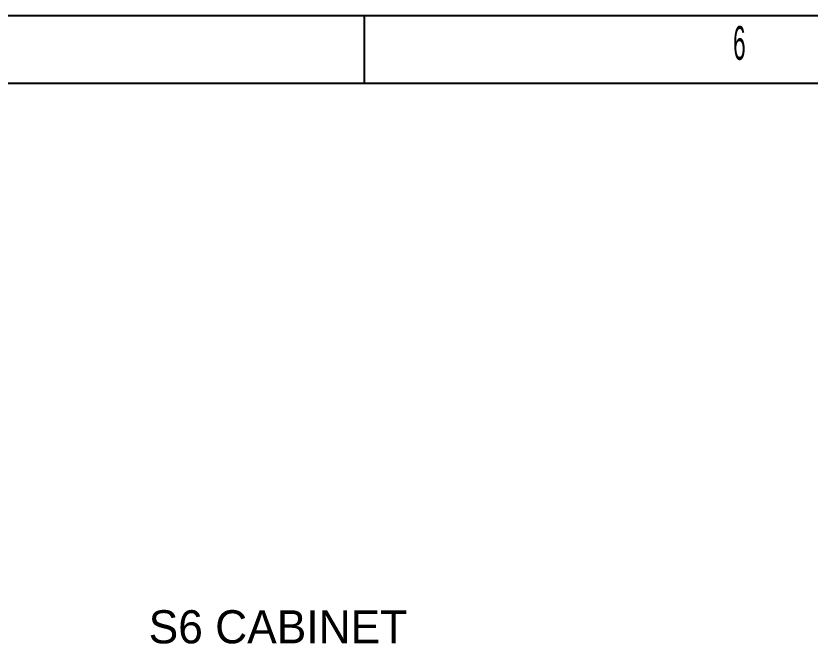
# Model space of a CAD drawing. Header units: inches. Extents: x -0.6 to 43.4, y -0.5 to 33.5.
# Drawn here: x 7.92 to 13.79, y 28.76 to 33.5 of the extents above; entities that cross this region are included whole.
import ezdxf
from ezdxf.enums import TextEntityAlignment as Align

# ---------------------------------------------------------------- set-up
doc = ezdxf.new("R2010")
doc.units = ezdxf.units.IN
doc.header["$MEASUREMENT"] = 0
doc.layers.add('Title', color=6, linetype='Continuous')
doc.styles.add('dgn000', font='dgn000.shx')
doc.styles.add('dgn050', font='dgn050.shx')

# ---------------------------------------------------------------- blocks, each defined once
blk = doc.blocks.new('EFORM-W900KK-13-D-0003-0001')
at = {"layer": 'Title'}
blk.add_line((10.5, 32.9999), (10.5, 33.4999), dxfattribs=at)
at = {"layer": 'Title', "flags": 128}
for points in [[(-0.5501, -0.5001), (43.4499, -0.5001), (43.4499, 33.4999), (-0.5501, 33.4999), (-0.5501, -0.5001)], [(0, 0), (42.8999, 0), (42.8999, 32.9999), (0, 32.9999), (0, 0)]]:
    blk.add_lwpolyline(points, dxfattribs=at)
at = {"layer": 'Title', "style": 'dgn000', "width": 0.500016}
blk.add_text('6', height=0.25, dxfattribs=at).set_placement((13.2716, 33.2999), align=Align.MIDDLE_CENTER)

msp = doc.modelspace()

# ---------------------------------------------------------------- block references
at = {"layer": 'Title'}
msp.add_blockref('EFORM-W900KK-13-D-0003-0001', (0, 0), dxfattribs=at)

# ---------------------------------------------------------------- texts
at = {"lineweight": 5, "style": 'dgn050'}
msp.add_text('S6 CABINET', height=0.24511, dxfattribs=at).set_placement((9.8588, 28.9788), align=Align.MIDDLE_CENTER)

doc.saveas('drawing.dxf')
